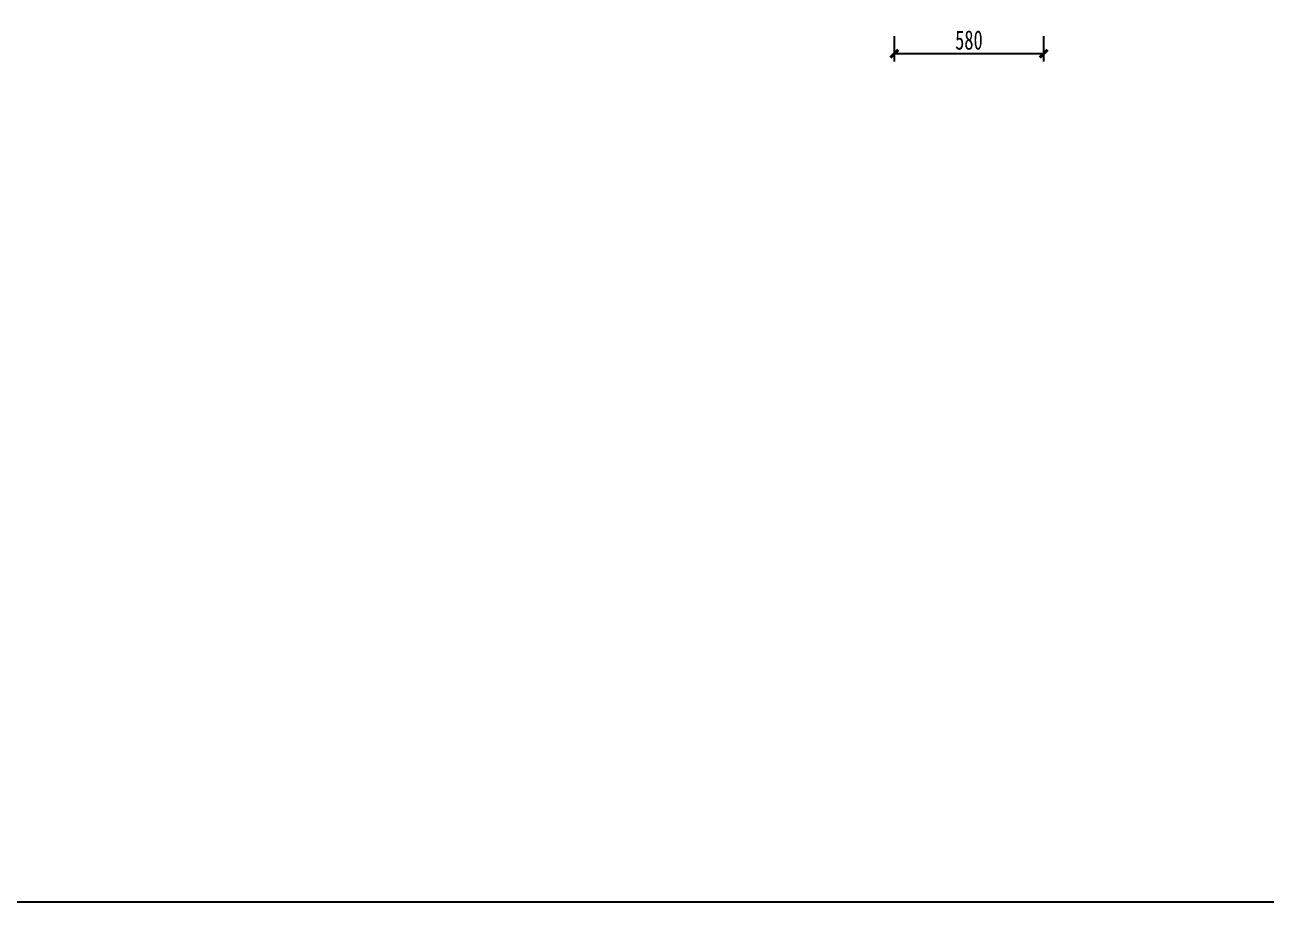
# Model space of a CAD drawing. Header units: millimetres. Extents: x 3104083 to 3173399, y -3165492 to -3044687.
# Drawn here: x 3139877 to 3144699, y -3144882 to -3141474 of the extents above; entities that cross this region are included whole.
import ezdxf

# ---------------------------------------------------------------- set-up
doc = ezdxf.new("R2010")
doc.units = ezdxf.units.MM
doc.header["$LTSCALE"] = 500
doc.header["$MEASUREMENT"] = 0
doc.header["$PDMODE"] = 2
doc.layers.get('0').update_dxf_attribs({"linetype": 'CONTINUOUS'})
doc.layers.get('DEFPOINTS').update_dxf_attribs({"linetype": 'CONTINUOUS'})
doc.layers.add('D-节点尺寸', color=5, linetype='CONTINUOUS')
doc.layers.add('P-完成面', color=3, linetype='CONTINUOUS')
doc.styles.add('DIM', font='SimSun.ttf', dxfattribs={"width": 0.7})
doc.dimstyles.new('30', dxfattribs={"dimscale": 30, "dimtxt": 2.5, "dimasz": 1, "dimexe": 1, "dimexo": 1, "dimgap": 0.5, "dimtad": 1, "dimdec": 0, "dimzin": 0, "dimdsep": 46, "dimtxsty": 'DIM', "dimblk": 'ARCHTICK', "dimcen": 0, "dimclrd": 5, "dimclre": 5, "dimclrt": 35, "dimadec": 0, "dimazin": 0, "dimtfac": 0.5, "dimtdec": 0, "dimtix": 1, "dimtmove": 2, "dimatfit": 2, "dimldrblk": 'A', "dimfxl": 0, "dimtolj": 1, "dimtzin": 0, "dimlwd": -1, "dimlwe": -1, "dimarcsym": 0})

# ---------------------------------------------------------------- blocks, each defined once
blk = doc.blocks.new('_ArchTick')
at = {"color": 0, "linetype": 'ByBlock', "const_width": 0.4}
blk.add_lwpolyline([(-0.5, -0.5), (0.5, 0.5)], dxfattribs=at)
blk = doc.blocks.new('*D1869')
at = {"layer": 'DEFPOINTS', "color": 0, "ltscale": 100}
for p in [(3143254.1, -3141488.2), (3143834.1, -3141488.2), (3143834.1, -3141586)]:
    blk.add_point(p, dxfattribs=at)
at = {"layer": 'P-完成面', "color": 5, "ltscale": 100}
for p, q in [((3143254.1, -3141518.2), (3143254.1, -3141616)), ((3143834.1, -3141518.2), (3143834.1, -3141616)), ((3143254.1, -3141586), (3143834.1, -3141586))]:
    blk.add_line(p, q, dxfattribs=at)
at = {"layer": 'P-完成面', "color": 5, "ltscale": 100, "xscale": 30, "yscale": 30, "zscale": 30, "rotation": 180}
blk.add_blockref('_ArchTick', (3143254.1, -3141586), dxfattribs=at)
at = {"layer": 'P-完成面', "color": 5, "ltscale": 100, "xscale": 30, "yscale": 30, "zscale": 30}
blk.add_blockref('_ArchTick', (3143834.1, -3141586), dxfattribs=at)
at = {"layer": 'P-完成面', "color": 35, "ltscale": 100, "insert": (3143544.1, -3141533.5), "char_height": 75, "attachment_point": 5, "style": 'DIM'}
blk.add_mtext('\\A1;580', dxfattribs=at)
blk = doc.blocks.new('A')
for p, q in [((-0.37, 0), (-2.13, 0)), ((-1.44, 1.15), (-1.09, 1.44)), ((-1.44, 1.15), (-0.37, 0)), ((-1.44, -1.15), (-0.37, 0)), ((-1.09, 1.44), (0, 0)), ((-1.09, -1.44), (0, 0)), ((-1.44, -1.15), (-1.09, -1.44))]:
    blk.add_line(p, q)
for points in [[(-1.44, 1.15), (-1.09, 1.44), (-0.37, 0), (0, 0)], [(-1.44, -1.15), (-1.09, -1.44), (-0.37, 0), (0, 0)]]:
    blk.add_solid(points)

msp = doc.modelspace()

# ---------------------------------------------------------------- linework, layer by layer
at = {"layer": 'D-节点尺寸', "color": 251, "ltscale": 100}
msp.add_lwpolyline([(3104083.146, -3130052.581), (3173399.353, -3130052.581), (3173399.353, -3144882.223), (3104083.146, -3144882.223)], close=True, dxfattribs=at)

# ---------------------------------------------------------------- dimensions: what is measured, and where the dimension line sits
at = {"layer": 'P-完成面', "color": 251, "ltscale": 100}
dim = msp.add_linear_dim(base=(3143834.084, -3141586.032), p1=(3143254.084, -3141488.177), p2=(3143834.084, -3141488.177), dimstyle='30', dxfattribs=at)
dim.commit()
dim.dimension.update_dxf_attribs({"geometry": '*D1869', "text_midpoint": (3143544.084, -3141533.532)})

doc.saveas('drawing.dxf')
